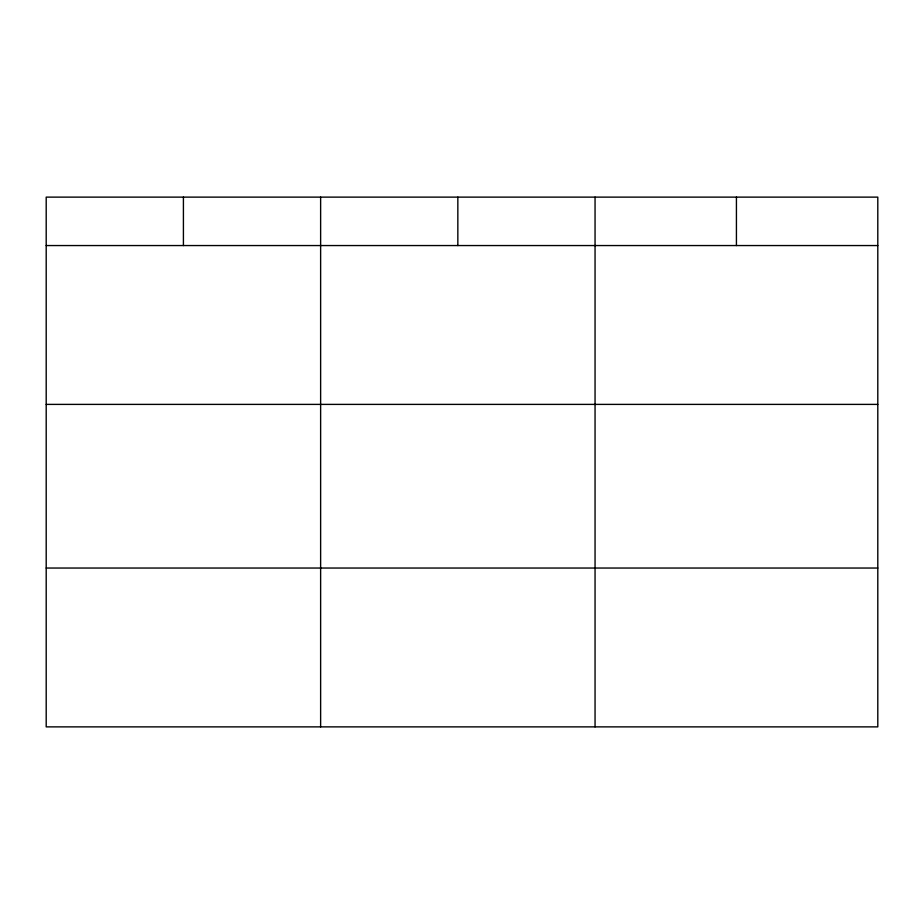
<?xml version="1.0" encoding="UTF-8"?>
<svg xmlns="http://www.w3.org/2000/svg" width="924" height="924" viewBox="0 0 924 924"><rect width="100%" height="100%" fill="white"/><g stroke="black" fill="none" stroke-linecap="round" stroke-linejoin="round"><path stroke-width="1.39" d="M877.8 245.553L877.8 726.876L46.2 726.876L46.2 197.124L877.8 197.124L877.8 245.553L46.2 245.553M46.2 404.389L877.8 404.389M46.2 568.041L877.8 568.041M736.428 197.124L736.428 245.553M595.056 197.124L595.056 726.876M457.842 197.124L457.842 245.553M320.628 197.124L320.628 726.876M183.414 197.124L183.414 245.553"/></g></svg>
